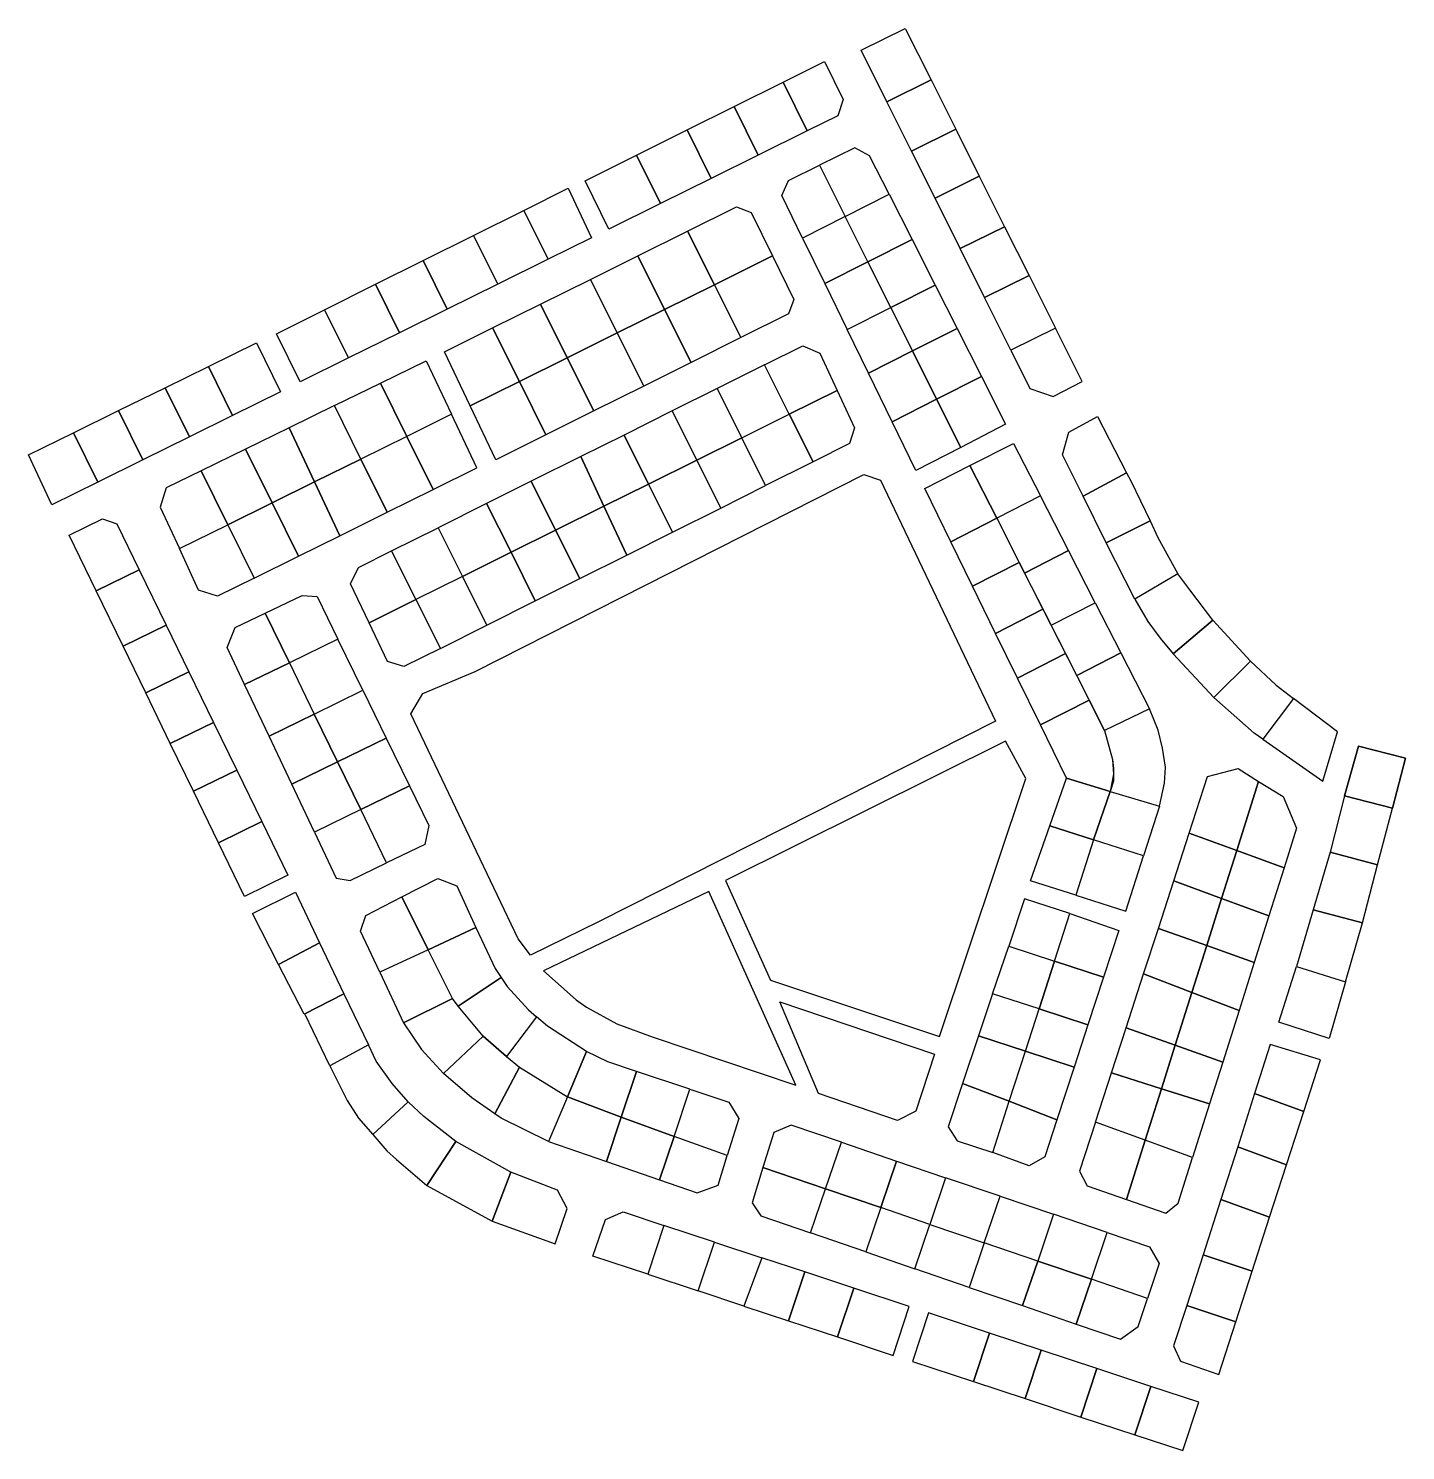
# Model space of a CAD drawing. Header units: inches. Extents: x 293838 to 294615, y 2761129 to 2761931.
import ezdxf

# ---------------------------------------------------------------- set-up
doc = ezdxf.new("R2010")
doc.units = ezdxf.units.IN
doc.header["$MEASUREMENT"] = 0
doc.linetypes.add('CENTER', pattern=[50.8, 31.75, -6.35, 6.35, -6.35])
doc.layers.add('100', color=1, linetype='X_LINE', lineweight=30)
doc.layers.add('200', color=76, linetype='CENTER', lineweight=30)
doc.styles.get("Standard").update_dxf_attribs({"font": 'arial.ttf'})
doc.linetypes.add('X_LINE', pattern='A,0.5,-0.2,["X",Standard,S=0.1,R=0,X=-0.1,Y=-0.05],-0.25', length=0.95)

msp = doc.modelspace()

# ---------------------------------------------------------------- linework, layer by layer
at = {"layer": '100', "color": 0, "linetype": 'ByBlock', "lineweight": 25}
for points in [[(294284.56, 2761854.1), (294299.03, 2761825.17), (294323.83, 2761837.71), (294312.83, 2761859.46), (294304.42, 2761863.95)], [(294263.21, 2761837.06), (294267.04, 2761845.41), (294284.56, 2761854.1), (294299.03, 2761825.17), (294274.95, 2761812.99)], [(294299.03, 2761825.17), (294323.83, 2761837.71), (294336.72, 2761812.23), (294311.8, 2761799.63)], [(294210.13, 2761816.88), (294237.69, 2761830.56), (294245.91, 2761827.4), (294257.97, 2761802.91), (294225.23, 2761786.67)], [(294299.03, 2761825.17), (294274.95, 2761812.99), (294287.46, 2761787.32), (294311.8, 2761799.63)], [(294182.07, 2761802.96), (294210.13, 2761816.88), (294225.23, 2761786.67), (294197.16, 2761772.74)], [(294311.8, 2761799.63), (294336.72, 2761812.23), (294349.74, 2761786.5), (294324.7, 2761773.84)], [(294155.29, 2761789.66), (294182.07, 2761802.96), (294197.16, 2761772.74), (294170.38, 2761759.46)], [(294225.23, 2761786.67), (294257.97, 2761802.91), (294270.04, 2761778.42), (294266.97, 2761770.31), (294240.1, 2761756.89)], [(294311.8, 2761799.63), (294287.46, 2761787.32), (294300.11, 2761761.39), (294324.7, 2761773.84)], [(294142.22, 2761745.5), (294127.14, 2761775.69), (294155.29, 2761789.66), (294170.38, 2761759.46)], [(294197.16, 2761772.74), (294225.23, 2761786.67), (294240.1, 2761756.89), (294212.08, 2761742.89)], [(294324.7, 2761773.84), (294349.74, 2761786.5), (294362.11, 2761762.04), (294336.97, 2761749.32)], [(294115.2, 2761732.09), (294100.11, 2761762.28), (294127.14, 2761775.69), (294142.22, 2761745.5)], [(294170.38, 2761759.46), (294197.16, 2761772.74), (294212.08, 2761742.89), (294185.34, 2761729.53)], [(294300.11, 2761761.39), (294324.7, 2761773.84), (294336.97, 2761749.32), (294312.12, 2761736.75)], [(294072.89, 2761748.76), (294100.11, 2761762.28), (294115.2, 2761732.09), (294087.42, 2761718.32)], [(294142.22, 2761745.5), (294170.38, 2761759.46), (294185.34, 2761729.53), (294157.22, 2761715.48)], [(294336.97, 2761749.32), (294362.11, 2761762.04), (294375.86, 2761734.86), (294350.59, 2761722.07)], [(294253.57, 2761741.44), (294275.12, 2761752.19), (294284.78, 2761748.05), (294294.54, 2761727.05), (294267.5, 2761713.63)], [(294076.9, 2761713.57), (294051.66, 2761701.11), (294036.79, 2761731.13), (294062.54, 2761743.72)], [(294115.2, 2761732.09), (294142.22, 2761745.5), (294157.22, 2761715.48), (294130.23, 2761702)], [(294312.12, 2761736.75), (294336.97, 2761749.32), (294350.59, 2761722.07), (294325.47, 2761709.37)], [(294253.57, 2761741.44), (294226.72, 2761728.05), (294240.62, 2761700.29), (294267.5, 2761713.63)], [(294350.59, 2761722.07), (294375.86, 2761734.86), (294389.46, 2761707.98), (294364.17, 2761694.92)], [(294051.66, 2761701.11), (294025.82, 2761688.35), (294010.9, 2761718.47), (294036.79, 2761731.13)], [(294087.42, 2761718.32), (294115.2, 2761732.09), (294130.23, 2761702), (294101.96, 2761687.87)], [(294226.72, 2761728.05), (294201.44, 2761715.45), (294215.31, 2761687.74), (294240.62, 2761700.29)], [(294267.5, 2761713.63), (294294.54, 2761727.05), (294304.31, 2761706.04), (294301.4, 2761697.06), (294280.93, 2761686.81)], [(294010.9, 2761718.47), (293985.27, 2761705.94), (293999.64, 2761675.43), (294025.82, 2761688.35)], [(294325.47, 2761709.37), (294350.59, 2761722.07), (294364.17, 2761694.92), (294338.89, 2761681.85)], [(294091.27, 2761683.42), (294076.9, 2761713.57), (294051.66, 2761701.11), (294066.51, 2761671.16)], [(294201.44, 2761715.45), (294174.25, 2761701.89), (294188.1, 2761674.23), (294215.31, 2761687.74)], [(294240.62, 2761700.29), (294267.5, 2761713.63), (294280.93, 2761686.81), (294254.1, 2761673.37)], [(293985.27, 2761705.94), (293960.76, 2761693.95), (293975.77, 2761663.64), (293999.64, 2761675.43)], [(294051.66, 2761701.11), (294025.82, 2761688.35), (294040.68, 2761658.36), (294066.51, 2761671.16)], [(294174.25, 2761701.89), (294149.81, 2761689.7), (294162.87, 2761661.72), (294188.1, 2761674.23)], [(294240.62, 2761700.29), (294215.31, 2761687.74), (294228.84, 2761660.72), (294254.1, 2761673.37)], [(294369.39, 2761684.63), (294394, 2761697.08), (294409.13, 2761667.57), (294384.48, 2761654.93)], [(293960.76, 2761693.95), (293935.68, 2761681.68), (293950.74, 2761651.28), (293975.77, 2761663.64)], [(294025.82, 2761688.35), (293999.64, 2761675.43), (294013.93, 2761645.1), (294040.68, 2761658.36)], [(294149.81, 2761689.7), (294121.88, 2761675.78), (294135.68, 2761648.23), (294162.87, 2761661.72)], [(294215.31, 2761687.74), (294188.1, 2761674.23), (294201.68, 2761647.12), (294228.84, 2761660.72)], [(293935.68, 2761681.68), (293916.04, 2761672.08), (293912.53, 2761661.13), (293923.4, 2761637.78), (293950.74, 2761651.28)], [(294054.03, 2761544.62), (294060.74, 2761555.99), (294090.3, 2761568.43), (294309.55, 2761679.56), (294319.01, 2761676.35), (294383.77, 2761540.45), (294159.89, 2761427.23), (294121.4, 2761408.39), (294114.48, 2761417.67)], [(294343.93, 2761671.74), (294369.39, 2761684.63), (294384.48, 2761654.93), (294358.62, 2761641.68)], [(293999.64, 2761675.43), (293975.77, 2761663.64), (293990.67, 2761633.58), (294013.93, 2761645.1)], [(294121.88, 2761675.78), (294096.72, 2761663.23), (294110.49, 2761635.73), (294135.68, 2761648.23)], [(294188.1, 2761674.23), (294162.87, 2761661.72), (294175.75, 2761634.13), (294201.68, 2761647.12)], [(293975.77, 2761663.64), (293950.74, 2761651.28), (293965.65, 2761621.19), (293990.67, 2761633.58)], [(294096.72, 2761663.23), (294069.38, 2761649.59), (294083.12, 2761622.15), (294110.49, 2761635.73)], [(294384.48, 2761654.93), (294400.22, 2761623.98), (294424.97, 2761636.67), (294409.13, 2761667.57)], [(293876.51, 2761614), (293861.28, 2761645.44), (293880.1, 2761654.6), (293888.1, 2761651.83), (293900.77, 2761625.82)], [(294162.87, 2761661.72), (294135.68, 2761648.23), (294149.36, 2761620.92), (294175.75, 2761634.13)], [(294358.62, 2761641.68), (294384.48, 2761654.93), (294397.2, 2761629.91), (294370.91, 2761616.54)], [(293944.94, 2761610.92), (293934.27, 2761614.43), (293923.4, 2761637.78), (293950.74, 2761651.28), (293965.65, 2761621.19)], [(294043.14, 2761636.51), (294069.38, 2761649.59), (294083.12, 2761622.15), (294056.85, 2761609.12)], [(294135.68, 2761648.23), (294110.49, 2761635.73), (294124.21, 2761608.32), (294149.36, 2761620.92)], [(294030.43, 2761596.01), (294020.02, 2761617.86), (294024.5, 2761627.21), (294043.14, 2761636.51), (294056.85, 2761609.12)], [(294110.49, 2761635.73), (294083.12, 2761622.15), (294096.9, 2761594.64), (294124.21, 2761608.32)], [(294400.22, 2761623.98), (294415.17, 2761594.57), (294440.02, 2761607.31), (294424.97, 2761636.67)], [(293891.64, 2761582.78), (293876.51, 2761614), (293900.77, 2761625.82), (293915.97, 2761594.63)], [(294083.12, 2761622.15), (294056.85, 2761609.12), (294070.68, 2761581.52), (294096.9, 2761594.64)], [(294370.91, 2761616.54), (294397.2, 2761629.91), (294410.59, 2761603.58), (294383.88, 2761590)], [(293971.85, 2761601.42), (293992.66, 2761611.44), (294001.14, 2761610.79), (294012.84, 2761586.81), (293985.44, 2761573.44)], [(294030.43, 2761596.01), (294056.85, 2761609.12), (294070.68, 2761581.52), (294050.09, 2761571.21), (294040.84, 2761574.16)], [(294429.62, 2761566.16), (294415.17, 2761594.57), (294440.02, 2761607.31), (294454.56, 2761578.95)], [(293960.21, 2761561.13), (293950.32, 2761582.08), (293954.85, 2761593.22), (293971.85, 2761601.42), (293985.44, 2761573.44)], [(294383.88, 2761590), (294410.59, 2761603.58), (294423.3, 2761578.58), (294396.2, 2761564.8)], [(293904.43, 2761556.38), (293891.64, 2761582.78), (293915.97, 2761594.63), (293928.81, 2761568.26)], [(293985.44, 2761573.44), (293999.52, 2761544.47), (294026.96, 2761557.86), (294012.84, 2761586.81)], [(294396.2, 2761564.8), (294423.3, 2761578.58), (294436.67, 2761552.29), (294409.15, 2761538.3)], [(294445.33, 2761535.26), (294436.67, 2761552.29), (294429.62, 2761566.16), (294454.56, 2761578.95), (294470.75, 2761547.37)], [(293942.69, 2761539.77), (293918.25, 2761527.87), (293904.43, 2761556.38), (293928.81, 2761568.26)], [(293973.97, 2761532), (293960.21, 2761561.13), (293985.44, 2761573.44), (293999.52, 2761544.47)], [(293999.52, 2761544.47), (294026.96, 2761557.86), (294040.1, 2761530.92), (294012.62, 2761517.51)], [(294423.83, 2761508.26), (294409.15, 2761538.3), (294436.67, 2761552.29), (294445.33, 2761535.26), (294449.82, 2761518.86), (294450.35, 2761510.49), (294448.58, 2761500.86)], [(293986.77, 2761504.9), (293973.97, 2761532), (293999.52, 2761544.47), (294012.62, 2761517.51)], [(294470.75, 2761547.37), (294445.33, 2761535.26), (294449.82, 2761518.86), (294450.38, 2761513.69), (294450.32, 2761506.68), (294448.58, 2761500.86), (294476.32, 2761492.56), (294479.16, 2761505.48), (294479.65, 2761514.54), (294478.04, 2761525.21), (294475.57, 2761535.39)], [(293955.82, 2761512.82), (293931.32, 2761500.89), (293918.25, 2761527.87), (293942.69, 2761539.77)], [(294012.62, 2761517.51), (294040.1, 2761530.92), (294053.24, 2761503.99), (294025.72, 2761490.56)], [(294256.87, 2761394.4), (294352.24, 2761362.56), (294401.01, 2761508.14), (294389.39, 2761529.09), (294231.54, 2761450.52)], [(293969.95, 2761483.8), (293945.39, 2761471.84), (293931.32, 2761500.89), (293955.82, 2761512.82)], [(293999.57, 2761477.8), (293986.77, 2761504.9), (294012.62, 2761517.51), (294025.72, 2761490.56)], [(294519.92, 2761467.41), (294493.07, 2761477.19), (294503.45, 2761509.2), (294520.63, 2761513.75), (294532.28, 2761506.5)], [(294025.72, 2761490.56), (294053.24, 2761503.99), (294064.15, 2761481.65), (294061.84, 2761470.94), (294040.33, 2761460.49)], [(294439.25, 2761474.1), (294439.04, 2761473.45), (294414.39, 2761481.33), (294423.83, 2761508.26), (294448.58, 2761500.86)], [(294519.92, 2761467.41), (294532.28, 2761506.5), (294546.12, 2761497.89), (294553.67, 2761480.12), (294546.6, 2761457.7)], [(294439.04, 2761473.45), (294448.58, 2761500.86), (294476.32, 2761492.56), (294467.33, 2761464.41)], [(294011.81, 2761451.87), (294019.84, 2761450.54), (294040.33, 2761460.49), (294025.72, 2761490.56), (293999.57, 2761477.8)], [(293984.65, 2761453.62), (293960.07, 2761441.54), (293945.39, 2761471.84), (293969.95, 2761483.8)], [(294429.21, 2761442.24), (294403.52, 2761450.38), (294414.39, 2761481.33), (294439.04, 2761473.45)], [(294467.33, 2761464.41), (294439.04, 2761473.45), (294429.21, 2761442.24), (294457.39, 2761433.3)], [(294484.38, 2761450.37), (294493.07, 2761477.19), (294519.92, 2761467.41), (294511.38, 2761440.4)], [(294511.38, 2761440.4), (294519.92, 2761467.41), (294546.6, 2761457.7), (294538.04, 2761430.56)], [(294063.73, 2761411.54), (294048.86, 2761441.3), (294069.2, 2761451.7), (294079.91, 2761447.64), (294090.57, 2761424.11)], [(294503, 2761413.89), (294475.69, 2761423.57), (294484.38, 2761450.37), (294511.38, 2761440.4)], [(293979.41, 2761403.22), (293964.66, 2761432.03), (293988.93, 2761443.92), (294002.48, 2761415.49)], [(294036.55, 2761398.8), (294025.65, 2761422.08), (294028.52, 2761430.89), (294048.86, 2761441.3), (294063.73, 2761411.54)], [(294222.12, 2761444.31), (294128.88, 2761399.52), (294147.3, 2761383.26), (294153.11, 2761379.12), (294170.19, 2761369.67), (294190.64, 2761362.13), (294271.15, 2761335.03)], [(294400.18, 2761440.23), (294391.25, 2761413.59), (294417.12, 2761405.14), (294425.78, 2761431.96)], [(294503, 2761413.89), (294511.38, 2761440.4), (294538.04, 2761430.56), (294529.79, 2761404.4)], [(294417.12, 2761405.14), (294425.78, 2761431.96), (294453.31, 2761422.43), (294444.72, 2761396.13)], [(294080.69, 2761379.75), (294077.45, 2761384.07), (294063.73, 2761411.54), (294090.57, 2761424.11), (294101.61, 2761400.94), (294104.97, 2761395.89)], [(294494.64, 2761387.44), (294467.35, 2761397.87), (294475.69, 2761423.57), (294503, 2761413.89)], [(293993.77, 2761375.18), (293979.41, 2761403.22), (294002.48, 2761415.49), (294016.26, 2761386.59)], [(294382.22, 2761386.67), (294391.25, 2761413.59), (294417.12, 2761405.14), (294408.39, 2761378.13)], [(294494.64, 2761387.44), (294503, 2761413.89), (294529.79, 2761404.4), (294521.24, 2761377.28)], [(294077.45, 2761384.07), (294063.73, 2761411.54), (294036.55, 2761398.8), (294049.91, 2761370.3)], [(294408.39, 2761378.13), (294417.12, 2761405.14), (294444.72, 2761396.13), (294435.91, 2761369.14)], [(294485.22, 2761357.64), (294457.52, 2761367.54), (294467.35, 2761397.87), (294494.64, 2761387.44)], [(294104.97, 2761395.89), (294108.32, 2761390.85), (294120.4, 2761377.65), (294124.96, 2761373.71), (294107.88, 2761351.27), (294094.79, 2761362.79), (294080.69, 2761379.75)], [(294008.3, 2761345.99), (293994.15, 2761375.37), (294016.26, 2761386.59), (294030.01, 2761357.78)], [(294072.35, 2761341.7), (294094.79, 2761362.79), (294080.69, 2761379.75), (294077.45, 2761384.07), (294049.91, 2761370.3), (294060.09, 2761355.27)], [(294284.01, 2761330.34), (294262.21, 2761382.15), (294349.32, 2761352.54), (294338.91, 2761320.52), (294328.56, 2761315.15)], [(294400.69, 2761354.3), (294408.39, 2761378.13), (294382.22, 2761386.67), (294374.25, 2761362.93)], [(294485.22, 2761357.64), (294494.64, 2761387.44), (294521.24, 2761377.28), (294512.02, 2761348.06)], [(294142.32, 2761328.44), (294153.17, 2761354.01), (294131.08, 2761368.39), (294124.96, 2761373.71), (294107.88, 2761351.27), (294115.31, 2761345.26)], [(294428.13, 2761345.34), (294400.69, 2761354.3), (294408.39, 2761378.13), (294435.91, 2761369.14)], [(294449.24, 2761342.01), (294457.52, 2761367.54), (294485.22, 2761357.64), (294477.46, 2761333.11)], [(294052.51, 2761325.64), (294043.48, 2761336.14), (294034.44, 2761348.64), (294030.01, 2761357.78), (294008.3, 2761345.99), (294018.01, 2761326.39), (294024.52, 2761316.49), (294032.5, 2761307.31)], [(294101.39, 2761318.93), (294088.32, 2761327.89), (294072.35, 2761341.7), (294094.79, 2761362.79), (294107.88, 2761351.27), (294115.31, 2761345.26)], [(294391.55, 2761326.01), (294400.69, 2761354.3), (294374.25, 2761362.93), (294365.27, 2761336.14)], [(294477.46, 2761333.11), (294485.22, 2761357.64), (294512.02, 2761348.06), (294504.61, 2761324.55)], [(294172.67, 2761317.01), (294181.3, 2761342.88), (294165.18, 2761348.26), (294153.17, 2761354.01), (294142.32, 2761328.44)], [(294428.13, 2761345.34), (294418.44, 2761315.64), (294391.55, 2761326.01), (294400.69, 2761354.3)], [(294131.64, 2761303.28), (294104.91, 2761316.52), (294101.39, 2761318.93), (294115.31, 2761345.26), (294142.32, 2761328.44)], [(294202.53, 2761306.21), (294211.42, 2761332.82), (294181.3, 2761342.88), (294172.67, 2761317.01)], [(294440.22, 2761314.19), (294449.24, 2761342.01), (294477.46, 2761333.11), (294468.26, 2761303.99)], [(294365.27, 2761336.14), (294357.03, 2761311.58), (294362.19, 2761303.64), (294382.25, 2761297.21), (294391.55, 2761326.01)], [(294032.5, 2761307.31), (294040.48, 2761298.13), (294045.97, 2761293.2), (294063.08, 2761278.45), (294079.41, 2761303.29), (294061.37, 2761317.42), (294052.51, 2761325.64)], [(294172.67, 2761317.01), (294142.32, 2761328.44), (294131.64, 2761303.28), (294164.32, 2761292.02)], [(294382.25, 2761297.21), (294391.55, 2761326.01), (294418.44, 2761315.64), (294411.61, 2761294.75), (294402.88, 2761289.62)], [(294468.26, 2761303.99), (294477.46, 2761333.11), (294504.61, 2761324.55), (294495.05, 2761294.23)], [(294194.35, 2761281.69), (294202.53, 2761306.21), (294172.67, 2761317.01), (294164.32, 2761292.02)], [(294431.25, 2761286.54), (294435.55, 2761278.3), (294457.7, 2761270.58), (294468.26, 2761303.99), (294440.22, 2761314.19)], [(294063.08, 2761278.45), (294099.79, 2761258.34), (294110.31, 2761286.01), (294079.41, 2761303.29)], [(294202.53, 2761306.21), (294194.35, 2761281.69), (294215.56, 2761274.38), (294227.27, 2761278.66), (294232.49, 2761295.37)], [(294457.7, 2761270.58), (294479.84, 2761262.87), (294486.93, 2761268.51), (294495.05, 2761294.23), (294468.26, 2761303.99)], [(294135.32, 2761245.56), (294142.12, 2761265.48), (294136.79, 2761275.92), (294110.31, 2761286.01), (294099.79, 2761258.34)], [(294187.67, 2761228.43), (294156.61, 2761238.69), (294163.76, 2761259.24), (294173.78, 2761263.57), (294196.77, 2761255.97)], [(294216.13, 2761219.02), (294225.23, 2761246.57), (294196.77, 2761255.97), (294187.67, 2761228.43)], [(294251.98, 2761237.73), (294241.91, 2761210.51), (294216.13, 2761219.02), (294225.23, 2761246.57)], [(294267.13, 2761202.17), (294276.23, 2761229.72), (294251.98, 2761237.73), (294241.91, 2761210.51)], [(294303.86, 2761220.59), (294276.23, 2761229.72), (294267.13, 2761202.17), (294294.76, 2761193.05)], [(294326.09, 2761182.69), (294335.19, 2761210.24), (294303.86, 2761220.59), (294294.76, 2761193.05)], [(294371.35, 2761167.85), (294380.41, 2761195.29), (294346.03, 2761206.65), (294336.95, 2761179.16)]]:
    msp.add_lwpolyline(points, close=True, dxfattribs=at)
at = {"layer": '200', "color": 0, "linetype": 'ByBlock', "lineweight": 25}
for points in [[(294308, 2761918.95), (294332.9, 2761931.27), (294347.47, 2761902.2), (294322.52, 2761889.87)], [(294277.65, 2761873.45), (294264.03, 2761900.98), (294287.4, 2761912.63), (294297.87, 2761891.16), (294294.94, 2761882.01)], [(294249.91, 2761859.72), (294236.32, 2761887.17), (294264.03, 2761900.98), (294277.65, 2761873.45)], [(294322.52, 2761889.87), (294347.47, 2761902.2), (294361.39, 2761874.41), (294336.41, 2761862.06)], [(294223.47, 2761846.63), (294209.92, 2761874.01), (294236.32, 2761887.17), (294249.91, 2761859.72)], [(294194.9, 2761832.49), (294181.38, 2761859.79), (294209.92, 2761874.01), (294223.47, 2761846.63)], [(294336.41, 2761862.06), (294361.39, 2761874.41), (294374.66, 2761847.94), (294349.69, 2761835.47)], [(294165.73, 2761818.05), (294152.26, 2761845.27), (294181.38, 2761859.79), (294194.9, 2761832.49)], [(294349.69, 2761835.47), (294374.66, 2761847.94), (294388.95, 2761819.41), (294363.9, 2761807.03)], [(294131.41, 2761801.06), (294117.76, 2761828.64), (294142.83, 2761841.14), (294155.95, 2761813.21)], [(294103.01, 2761787.01), (294089.4, 2761814.5), (294117.76, 2761828.64), (294131.41, 2761801.06)], [(294363.9, 2761807.03), (294388.95, 2761819.41), (294402.72, 2761791.93), (294377.64, 2761779.53)], [(294074.43, 2761772.86), (294060.86, 2761800.28), (294089.4, 2761814.5), (294103.01, 2761787.01)], [(294047.64, 2761759.6), (294034.11, 2761786.94), (294060.86, 2761800.28), (294074.43, 2761772.86)], [(294377.64, 2761779.53), (294402.72, 2761791.93), (294417.65, 2761762.14), (294392.53, 2761749.72)], [(294018.85, 2761745.35), (294005.36, 2761772.61), (294034.11, 2761786.94), (294047.64, 2761759.6)], [(293978.12, 2761759.03), (294005.36, 2761772.61), (294018.85, 2761745.35), (293991.57, 2761731.85)], [(294392.53, 2761749.72), (294403.27, 2761728.22), (294416.26, 2761723.72), (294432.66, 2761732.18), (294417.65, 2761762.14)], [(293953.43, 2761712.97), (293939.77, 2761740.57), (293966.84, 2761753.87), (293980.46, 2761726.35)], [(293929.05, 2761700.9), (293915.36, 2761728.56), (293939.77, 2761740.57), (293953.43, 2761712.97)], [(293902.83, 2761687.93), (293889.11, 2761715.65), (293915.36, 2761728.56), (293929.05, 2761700.9)], [(293877.43, 2761675.36), (293863.68, 2761703.15), (293889.11, 2761715.65), (293902.83, 2761687.93)], [(294421.55, 2761690.76), (294425.13, 2761703.59), (294441.38, 2761712.3), (294457.63, 2761680.62), (294433.23, 2761667.33)], [(293851.46, 2761662.5), (293838.25, 2761690.65), (293863.68, 2761703.15), (293877.43, 2761675.36)], [(294446.29, 2761641.13), (294433.23, 2761667.33), (294457.63, 2761680.62), (294460.14, 2761676.01), (294471.08, 2761653.49)], [(294446.29, 2761641.13), (294471.08, 2761653.49), (294475.32, 2761644.03), (294486.7, 2761623.61), (294462.37, 2761609.28)], [(294462.37, 2761609.28), (294469.85, 2761596.78), (294476.71, 2761587.23), (294483.97, 2761578.4), (294506.42, 2761597.47), (294493.47, 2761614.55), (294486.63, 2761623.57)], [(294483.97, 2761578.4), (294507.01, 2761553.86), (294527.61, 2761574.4), (294506.42, 2761597.47)], [(294507.01, 2761553.86), (294527.61, 2761574.4), (294542.1, 2761560.76), (294551.98, 2761553.26), (294534.55, 2761530.39), (294529.83, 2761533.69)], [(294534.55, 2761530.39), (294568.53, 2761506.59), (294576.84, 2761534.39), (294551.98, 2761553.26)], [(294588.56, 2761526.27), (294615.15, 2761519.63), (294607.72, 2761491.29), (294580.75, 2761498.28)], [(294615.15, 2761519.63), (294588.56, 2761526.27), (294580.75, 2761498.28), (294607.72, 2761491.29)], [(294580.75, 2761498.28), (294572.62, 2761466.63), (294599.37, 2761459.49), (294607.72, 2761491.29)], [(294572.62, 2761466.63), (294563.04, 2761434.1), (294590.77, 2761426.69), (294599.37, 2761459.49)], [(294563.04, 2761434.1), (294553.58, 2761401.97), (294581.23, 2761393.37), (294590.77, 2761426.69)], [(294553.58, 2761401.97), (294581.23, 2761393.37), (294572.08, 2761361.43), (294543.61, 2761370.73)], [(294538.77, 2761358.08), (294530.01, 2761330.43), (294557.71, 2761320.34), (294567.09, 2761349.38)], [(294202.53, 2761306.21), (294211.42, 2761332.82), (294233.47, 2761325.46), (294239.04, 2761316.28), (294232.49, 2761295.37)], [(294530.01, 2761330.43), (294520.45, 2761300.3), (294548, 2761290.25), (294557.71, 2761320.34)], [(294287.88, 2761276.61), (294296.88, 2761302.86), (294268.56, 2761312.47), (294258.72, 2761308.32), (294252.61, 2761288.6)], [(294287.88, 2761276.61), (294296.88, 2761302.86), (294328, 2761292.3), (294319.08, 2761266)], [(294520.45, 2761300.3), (294511.01, 2761270.52), (294538.43, 2761260.6), (294548, 2761290.25)], [(294279.36, 2761251.75), (294287.88, 2761276.61), (294252.61, 2761288.6), (294246.48, 2761268.77), (294251.42, 2761261.33)], [(294319.08, 2761266), (294328, 2761292.3), (294355.7, 2761282.9), (294346.77, 2761256.58)], [(294377.51, 2761246.14), (294386.44, 2761272.47), (294355.7, 2761282.9), (294346.77, 2761256.58)], [(294310.61, 2761241.04), (294279.36, 2761251.75), (294287.88, 2761276.61), (294319.08, 2761266)], [(294386.44, 2761272.47), (294416.55, 2761262.26), (294407.61, 2761235.9), (294377.51, 2761246.14)], [(294511.01, 2761270.52), (294500.92, 2761239.32), (294528.59, 2761230.13), (294538.43, 2761260.6)], [(294338.28, 2761231.55), (294346.77, 2761256.58), (294319.08, 2761266), (294310.61, 2761241.04)], [(294446.9, 2761251.97), (294416.55, 2761262.26), (294407.61, 2761235.9), (294437.95, 2761225.59)], [(294338.28, 2761231.55), (294346.77, 2761256.58), (294377.51, 2761246.14), (294368.99, 2761221.03)], [(294399.07, 2761210.72), (294407.61, 2761235.9), (294377.51, 2761246.14), (294368.99, 2761221.03)], [(294470.7, 2761243.89), (294476.12, 2761234.46), (294469.61, 2761214.82), (294437.95, 2761225.59), (294446.9, 2761251.97)], [(294528.59, 2761230.13), (294500.92, 2761239.32), (294491.68, 2761210.76), (294519.37, 2761201.57)], [(294399.07, 2761210.72), (294429.39, 2761200.33), (294437.95, 2761225.59), (294407.61, 2761235.9)], [(294454.35, 2761191.77), (294464.38, 2761199.01), (294469.61, 2761214.82), (294437.95, 2761225.59), (294429.39, 2761200.33)], [(294491.68, 2761210.76), (294484.26, 2761187.96), (294488.15, 2761179.48), (294509.77, 2761171.81), (294519.37, 2761201.57)], [(294400.5, 2761158.26), (294409.56, 2761185.67), (294380.41, 2761195.29), (294371.35, 2761167.85)], [(294432, 2761147.9), (294441.04, 2761175.26), (294409.56, 2761185.67), (294400.5, 2761158.26)], [(294471.52, 2761165.19), (294441.04, 2761175.26), (294432, 2761147.9), (294462.49, 2761137.88)], [(294498.6, 2761156.25), (294471.52, 2761165.19), (294462.49, 2761137.88), (294489.58, 2761128.97)]]:
    msp.add_lwpolyline(points, close=True, dxfattribs=at)

doc.saveas('drawing.dxf')
